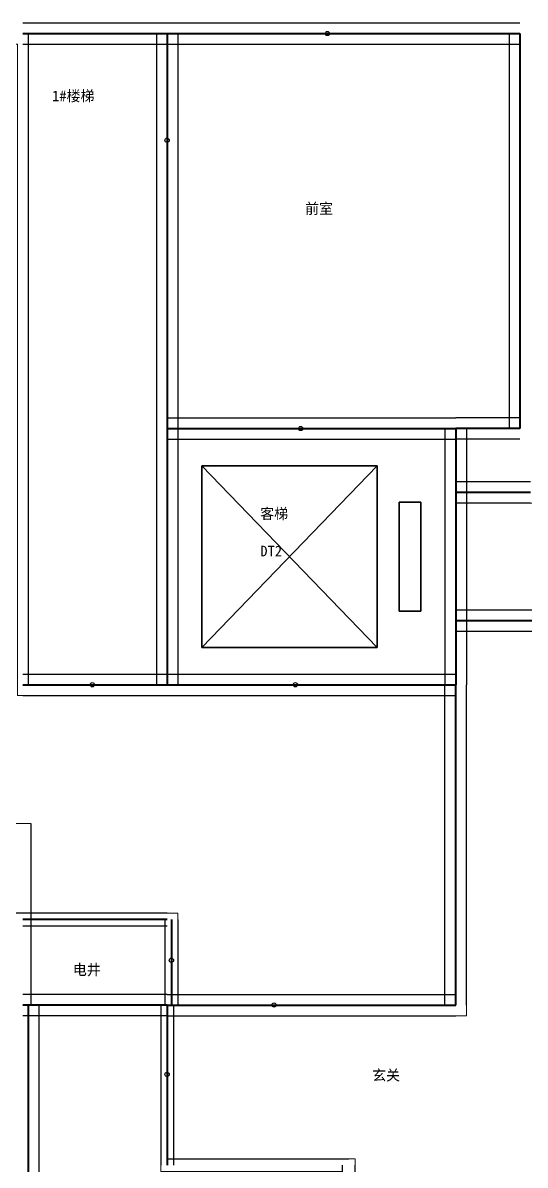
# Model space of a CAD drawing. Header units: metres. Extents: x -2 to 8644, y -38 to 294.
# Drawn here: x 1299 to 1393, y 80 to 294 of the extents above; entities that cross this region are included whole.
import ezdxf

# ---------------------------------------------------------------- set-up
doc = ezdxf.new("R2010")
doc.units = ezdxf.units.M
for name, color, linetype in [('DOORS', 9, 'Continuous'), ('ROOMS', 9, 'Continuous'), ('TEXT', 3, 'Continuous'), ('WALLS', 7, 'Continuous')]:
    doc.layers.add(name, color=color, linetype=linetype)

# ---------------------------------------------------------------- blocks, each defined once
blk = doc.blocks.new('FLOOR_1')
at = {"layer": 'DOORS', "color": 9, "lineweight": 35}
for p, q in [((338, 292), (374, 292)), ((326, 282), (326, 262)), ((340, 218), (362, 218)), ((302, 170), (322, 170)), ((339, 170), (361, 170)), ((326.8, 124.4), (326.8, 112.4)), ((334, 110), (358, 110)), ((326, 106), (326, 88))]:
    blk.add_line(p, q, dxfattribs=at)
at = {"layer": 'DOORS', "color": 9}
for centre in [(356, 292), (326, 272), (351, 218), (312, 170), (350, 170), (326.8, 118.4), (346, 110), (326, 97)]:
    blk.add_circle(centre, 0.4, dxfattribs=at)
at = {"layer": 'ROOMS', "color": 9, "lineweight": 20}
for points in [[(220, 220), (220, 290), (298, 290), (298, 168), (378, 168), (378, 112), (328, 112), (328, 127.2), (300.5, 127.2), (300.5, 144), (270, 144), (270, 112), (220, 112), (220, 168), (274, 168), (274, 220)], [(300, 290), (324, 290), (324, 172), (300, 172)], [(328, 290), (390, 290), (390, 220), (328, 220)], [(328, 172), (328, 216), (378, 216), (378, 172)], [(328, 172), (328, 216), (378, 216), (378, 172)], [(382, 204), (455.6, 204), (455.6, 184), (382, 184)], [(462, 2), (462, 85.2), (562, 85.2), (562, 108), (454, 108), (454, 180), (382, 180), (382, 108), (327.2, 108), (327.2, 81.2), (361.2, 81.2), (361.2, 2)], [(462, 2), (462, 85.2), (562, 85.2), (562, 108), (454, 108), (454, 180), (382, 180), (382, 108), (327.2, 108), (327.2, 81.2), (361.2, 81.2), (361.2, 2)], [(462, 2), (462, 85.2), (562, 85.2), (562, 108), (454, 108), (454, 180), (382, 180), (382, 108), (327.2, 108), (327.2, 81.2), (361.2, 81.2), (361.2, 2)], [(300.5, 124.8), (325.6, 124.8), (325.6, 112), (300.5, 112)], [(302, 108), (324.8, 108), (324.8, 78.8), (358.8, 78.8), (358.8, 2), (302, 2)]]:
    blk.add_lwpolyline(points, dxfattribs=at)
at = {"layer": 'WALLS', "lineweight": 25}
for p, q in [((299, 294), (326, 294)), ((326, 294), (392, 294)), ((300, 292), (300, 170)), ((324, 292), (324, 218)), ((328, 292), (328, 218)), ((390, 292), (390, 218)), ((299, 290), (326, 290)), ((326, 290), (392, 290)), ((326, 220), (380, 220)), ((392, 220), (380, 220)), ((324, 218), (324, 170)), ((328, 218), (328, 170)), ((378, 218), (378, 206)), ((382, 218), (382, 206)), ((326, 216), (380, 216)), ((392, 216), (380, 216)), ((394, 208), (380, 208)), ((378, 206), (378, 182)), ((382, 206), (382, 182)), ((394, 204), (380, 204)), ((378, 182), (378, 170)), ((456, 184), (380, 184)), ((382, 182), (382, 170)), ((456, 180), (380, 180)), ((299, 172), (326, 172)), ((326, 172), (380, 172)), ((378, 110), (378, 170)), ((382, 110), (382, 170)), ((299, 168), (326, 168)), ((326, 168), (380, 168)), ((300.5, 144), (300.5, 126)), ((299, 127.2), (272, 127.2)), ((326, 127.2), (299, 127.2)), ((326, 124.8), (299, 124.8)), ((300.5, 126), (300.5, 110)), ((325.6, 126), (325.6, 110)), ((328, 126), (328, 110)), ((300, 112), (299, 112)), ((326, 112), (300, 112)), ((326, 112), (380, 112)), ((302, 110), (302, 0)), ((324.8, 110), (324.8, 80)), ((327.2, 110), (327.2, 80)), ((300, 108), (299, 108)), ((326, 108), (300, 108)), ((326, 108), (380, 108)), ((326, 81.2), (360, 81.2)), ((358.8, 0), (358.8, 80)), ((361.2, 0), (361.2, 80))]:
    blk.add_line(p, q, dxfattribs=at)
at = {"layer": 'WALLS', "lineweight": 40}
for p, q in [((299, 292), (326, 292)), ((326, 292), (326, 218)), ((326, 292), (392, 292)), ((392, 292), (392, 218)), ((326, 218), (326, 170)), ((326, 218), (380, 218)), ((380, 218), (380, 206)), ((392, 218), (380, 218)), ((380, 206), (380, 182)), ((394, 206), (380, 206)), ((380, 182), (380, 170)), ((456, 182), (380, 182)), ((299, 170), (326, 170)), ((326, 170), (380, 170)), ((380, 110), (380, 170)), ((326, 126), (299, 126)), ((326.8, 126), (326.8, 110)), ((300, 110), (299, 110)), ((326, 110), (300, 110)), ((300, 110), (300, 0)), ((326, 110), (326, 80)), ((326, 110), (380, 110))]:
    blk.add_line(p, q, dxfattribs=at)
at = {"layer": 'WALLS', "color": 0, "lineweight": 35}
for p, q in [((332.5, 211), (365.3, 177)), ((365.3, 211), (332.5, 177)), ((332.5, 211), (332.5, 177)), ((365.3, 211), (332.5, 211)), ((365.3, 177), (365.3, 211)), ((373.5, 204.2), (369.4, 204.2)), ((369.4, 204.2), (369.4, 183.8)), ((373.5, 183.8), (373.5, 204.2)), ((369.4, 183.8), (373.5, 183.8)), ((332.5, 177), (365.3, 177))]:
    blk.add_line(p, q, dxfattribs=at)
at = {"layer": 'TEXT', "color": 3}
for s, p in [('1#楼梯', (304.46, 279.31)), ('前室', (351.83, 258.22)), ('客梯', (343.43, 201.05)), ('DT2', (343.43, 194.05)), ('电井', (308.36, 115.62)), ('玄关', (364.38, 95.85))]:
    blk.add_text(s, height=2, dxfattribs=at).set_placement(p)

msp = doc.modelspace()

# ---------------------------------------------------------------- block references
at = {"layer": 'WALLS'}
msp.add_blockref('FLOOR_1', (1000, 0), dxfattribs=at)

doc.saveas('drawing.dxf')
